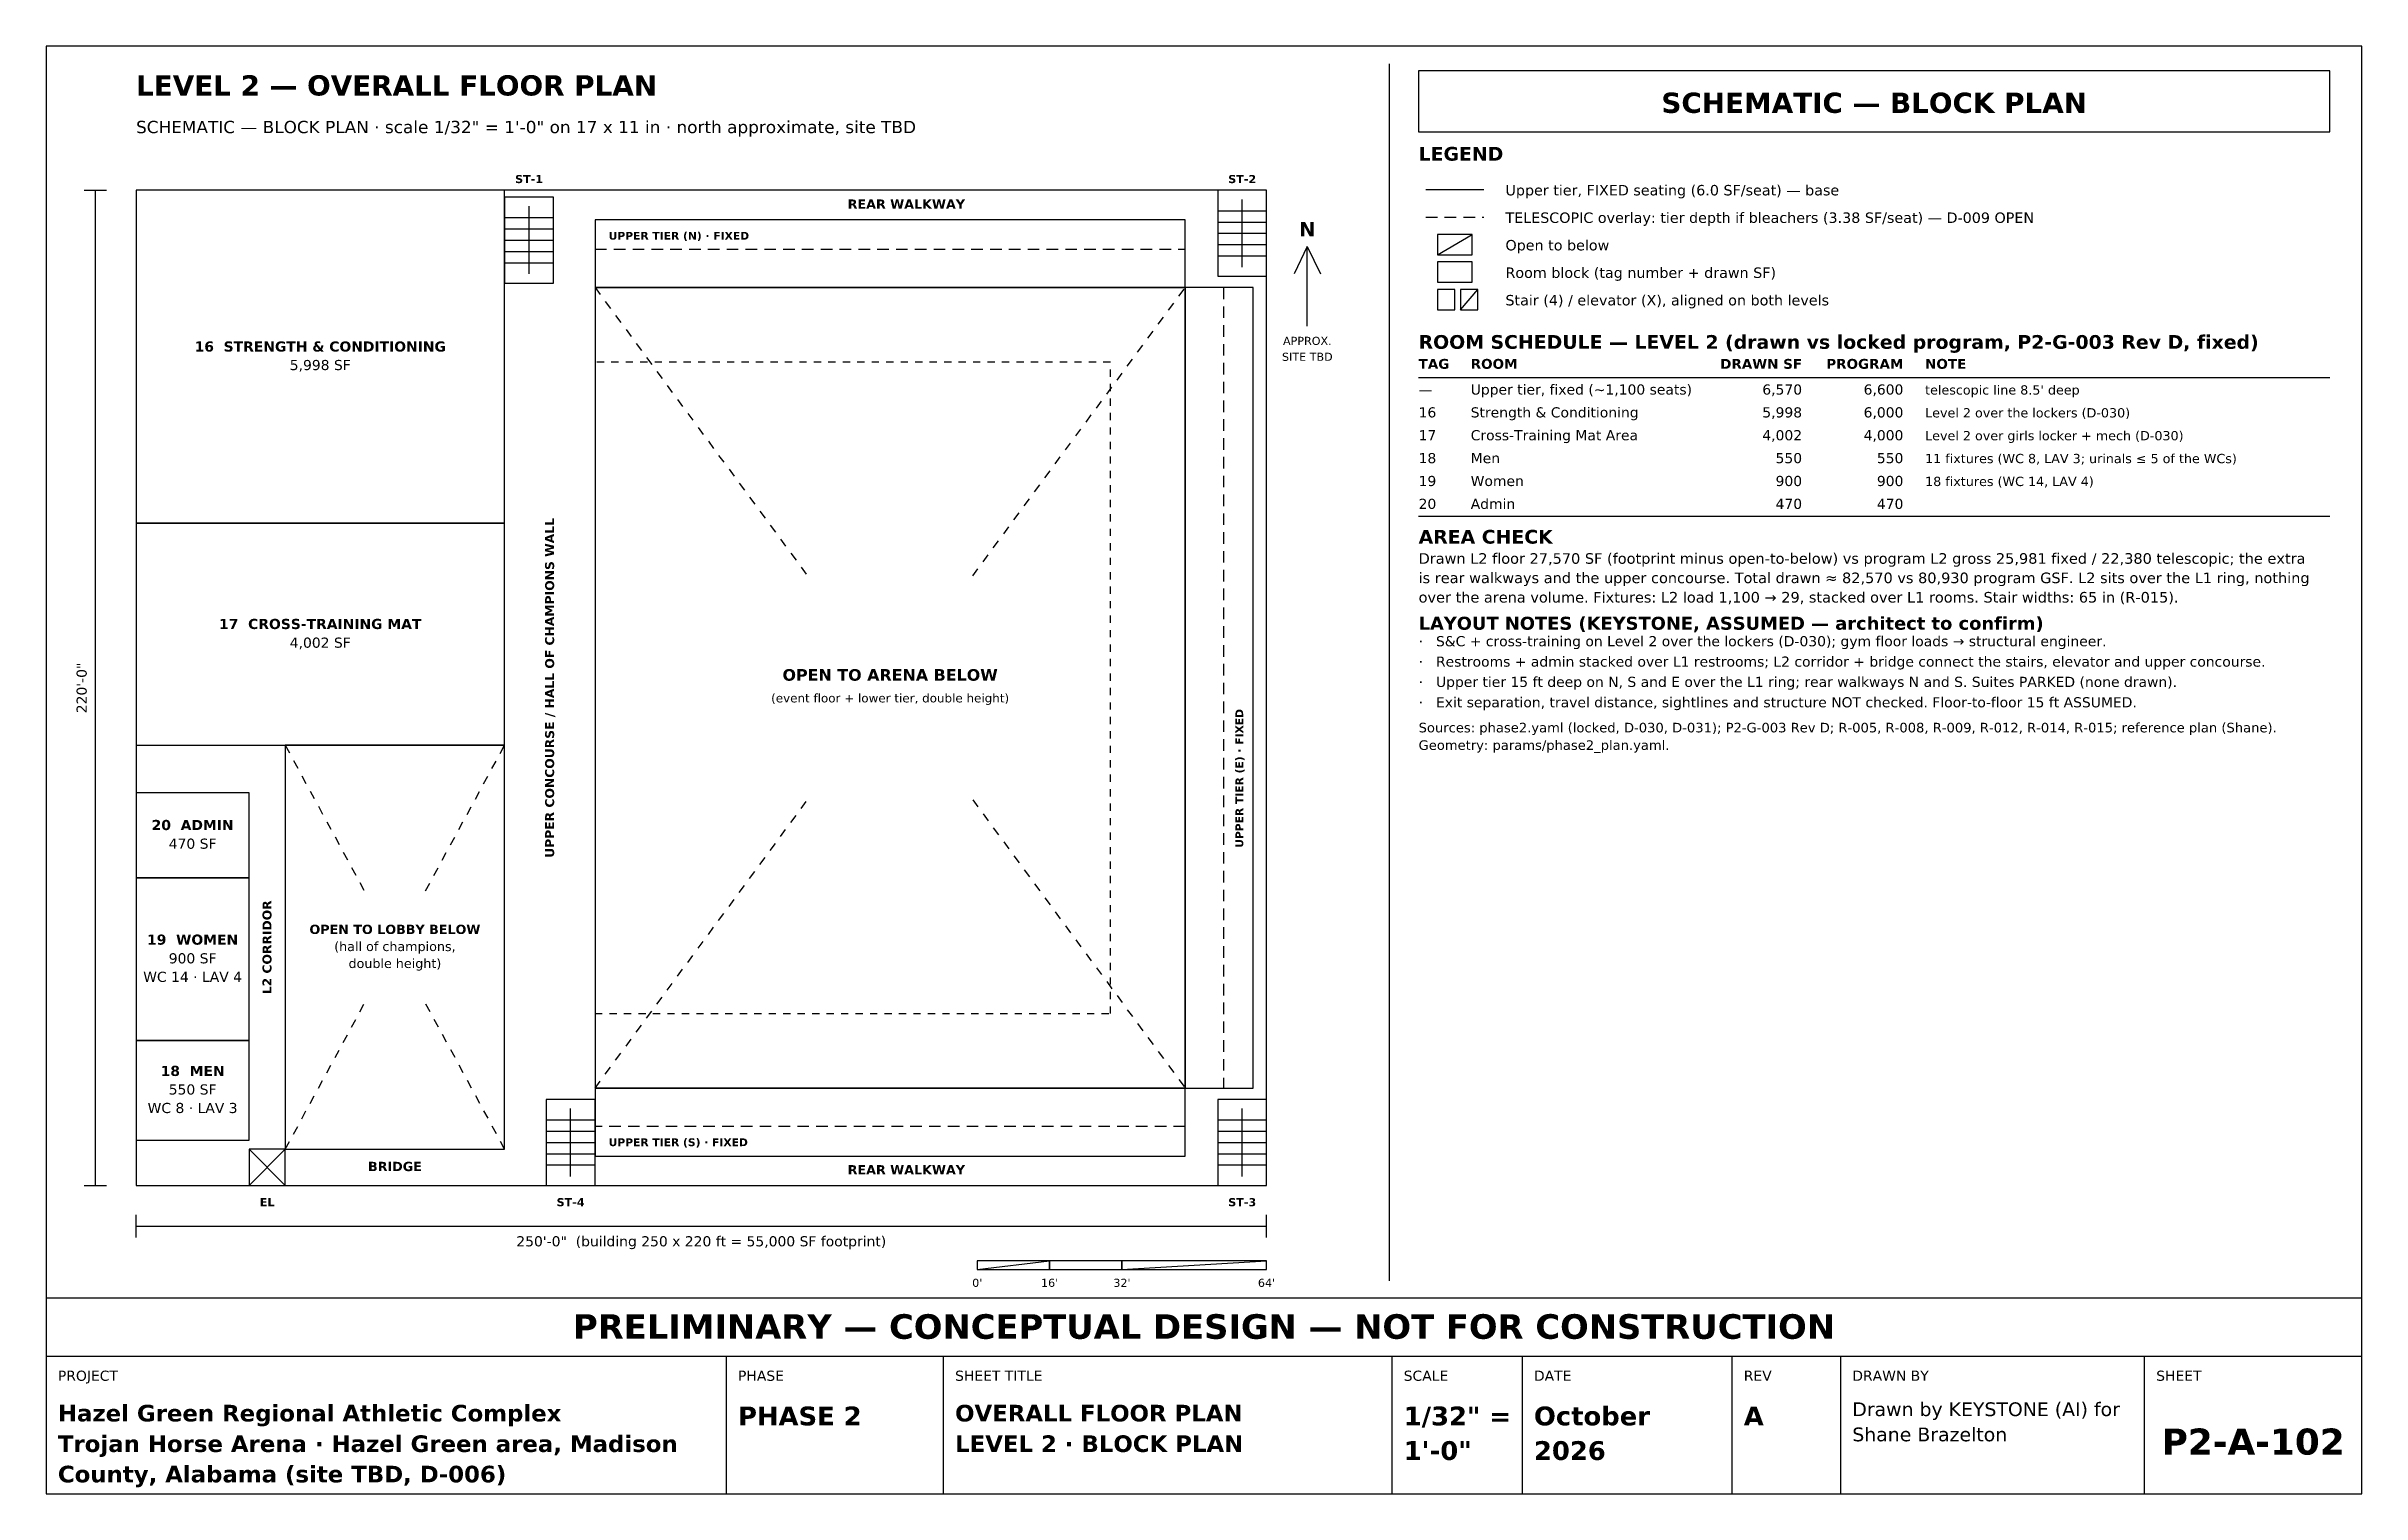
# Model space of a CAD drawing. Header units: inches. Extents: x 0.5 to 16.5, y 0.5 to 10.5.
import ezdxf
from ezdxf.enums import TextEntityAlignment as Align

# ---------------------------------------------------------------- set-up
doc = ezdxf.new("R2010")
doc.units = ezdxf.units.IN
doc.header["$MEASUREMENT"] = 0
for name, color, linetype in [('A-ANNO-DIMS', 7, 'Continuous'), ('A-ANNO-TABL', 7, 'Continuous'), ('A-ANNO-TEXT', 7, 'Continuous'), ('A-AREA-BLCK', 7, 'Continuous'), ('A-AREA-IDEN', 7, 'Continuous'), ('A-AREA-OPEN', 7, 'Continuous'), ('A-FLOR-STRS', 7, 'Continuous'), ('A-SEAT-FIXD', 7, 'Continuous'), ('A-SEAT-TELE', 7, 'Continuous'), ('A-WALL-BLDG', 7, 'Continuous'), ('G-ANNO-TTLB', 7, 'Continuous')]:
    doc.layers.add(name, color=color, linetype=linetype)
doc.styles.add('KS-BOLD', font='DejaVuSans-Bold.ttf')
doc.styles.add('KS-REG', font='DejaVuSans.ttf')

msp = doc.modelspace()

# ---------------------------------------------------------------- linework, layer by layer
at = {"layer": 'A-ANNO-DIMS'}
for p, q in [((0.761, 9.505), (0.917, 9.505)), ((0.839, 2.63), (0.839, 9.505)), ((9.214, 9.117), (9.124, 8.927)), ((9.214, 8.567), (9.214, 9.117)), ((9.214, 9.117), (9.304, 8.927)), ((0.761, 2.63), (0.917, 2.63)), ((1.12, 2.271), (1.12, 2.427)), ((8.932, 2.271), (8.932, 2.427)), ((1.12, 2.349), (8.932, 2.349)), ((6.933, 2.049), (7.433, 2.109)), ((7.933, 2.049), (8.932, 2.109))]:
    msp.add_line(p, q, dxfattribs=at)
for points in [[(6.933, 2.049), (7.433, 2.049), (7.433, 2.109), (6.933, 2.109)], [(7.433, 2.049), (7.933, 2.049), (7.933, 2.109), (7.433, 2.109)], [(7.933, 2.049), (8.932, 2.049), (8.932, 2.109), (7.933, 2.109)]]:
    msp.add_lwpolyline(points, close=True, dxfattribs=at)
at = {"layer": 'A-ANNO-TABL'}
for p, q in [((9.983, 8.212), (16.28, 8.212)), ((9.983, 7.254), (16.28, 7.254))]:
    msp.add_line(p, q, dxfattribs=at)
at = {"layer": 'A-ANNO-TEXT'}
for p, q in [((9.783, 1.97), (9.783, 10.38)), ((10.033, 9.51), (10.433, 9.51)), ((10.033, 9.32), (10.113, 9.32)), ((10.163, 9.32), (10.243, 9.32)), ((10.293, 9.32), (10.373, 9.32)), ((10.423, 9.32), (10.433, 9.32)), ((10.113, 9.06), (10.353, 9.2)), ((10.273, 8.68), (10.393, 8.82))]:
    msp.add_line(p, q, dxfattribs=at)
for points in [[(9.983, 9.91), (16.28, 9.91), (16.28, 10.33), (9.983, 10.33)], [(10.113, 9.06), (10.353, 9.06), (10.353, 9.2), (10.113, 9.2)], [(10.113, 8.87), (10.353, 8.87), (10.353, 9.01), (10.113, 9.01)], [(10.113, 8.68), (10.233, 8.68), (10.233, 8.82), (10.113, 8.82)], [(10.273, 8.68), (10.393, 8.68), (10.393, 8.82), (10.273, 8.82)]]:
    msp.add_lwpolyline(points, close=True, dxfattribs=at)
at = {"layer": 'A-AREA-BLCK'}
for points in [[(1.12, 7.205), (3.667, 7.205), (3.667, 9.505), (1.12, 9.505)], [(1.12, 5.671), (3.667, 5.671), (3.667, 7.205), (1.12, 7.205)], [(1.12, 4.755), (1.901, 4.755), (1.901, 5.342), (1.12, 5.342)], [(1.12, 3.63), (1.901, 3.63), (1.901, 4.755), (1.12, 4.755)], [(1.12, 2.942), (1.901, 2.942), (1.901, 3.63), (1.12, 3.63)]]:
    msp.add_lwpolyline(points, close=True, dxfattribs=at)
at = {"layer": 'A-AREA-OPEN'}
for p, q in [((4.292, 8.833), (4.327, 8.785)), ((8.326, 8.774), (8.362, 8.822)), ((4.363, 8.737), (4.399, 8.688)), ((8.255, 8.677), (8.291, 8.725)), ((4.434, 8.64), (4.47, 8.592)), ((4.506, 8.543), (4.541, 8.495)), ((8.112, 8.484), (8.148, 8.532)), ((8.184, 8.58), (8.219, 8.629)), ((4.577, 8.447), (4.612, 8.398)), ((4.648, 8.35), (4.684, 8.302)), ((7.97, 8.291), (8.006, 8.339)), ((8.041, 8.387), (8.077, 8.436)), ((4.292, 8.317), (4.292, 8.267)), ((4.292, 8.217), (4.292, 8.167)), ((4.354, 8.317), (4.304, 8.317)), ((4.454, 8.317), (4.404, 8.317)), ((4.554, 8.317), (4.504, 8.317)), ((4.654, 8.317), (4.604, 8.317)), ((4.754, 8.317), (4.704, 8.317)), ((4.719, 8.254), (4.755, 8.205)), ((4.854, 8.317), (4.804, 8.317)), ((4.954, 8.317), (4.904, 8.317)), ((5.054, 8.317), (5.004, 8.317)), ((5.154, 8.317), (5.104, 8.317)), ((5.254, 8.317), (5.204, 8.317)), ((5.354, 8.317), (5.304, 8.317)), ((5.454, 8.317), (5.404, 8.317)), ((5.554, 8.317), (5.504, 8.317)), ((5.654, 8.317), (5.604, 8.317)), ((5.754, 8.317), (5.704, 8.317)), ((5.854, 8.317), (5.804, 8.317)), ((5.954, 8.317), (5.904, 8.317)), ((6.054, 8.317), (6.004, 8.317)), ((6.154, 8.317), (6.104, 8.317)), ((6.254, 8.317), (6.204, 8.317)), ((6.354, 8.317), (6.304, 8.317)), ((6.454, 8.317), (6.404, 8.317)), ((6.554, 8.317), (6.504, 8.317)), ((6.654, 8.317), (6.604, 8.317)), ((6.754, 8.317), (6.704, 8.317)), ((6.854, 8.317), (6.804, 8.317)), ((6.954, 8.317), (6.904, 8.317)), ((7.054, 8.317), (7.004, 8.317)), ((7.154, 8.317), (7.104, 8.317)), ((7.254, 8.317), (7.204, 8.317)), ((7.354, 8.317), (7.304, 8.317)), ((7.454, 8.317), (7.404, 8.317)), ((7.554, 8.317), (7.504, 8.317)), ((7.654, 8.317), (7.604, 8.317)), ((7.754, 8.317), (7.704, 8.317)), ((7.854, 8.317), (7.804, 8.317)), ((7.854, 8.317), (7.854, 8.317)), ((7.854, 8.217), (7.854, 8.267)), ((7.854, 8.117), (7.854, 8.167)), ((7.899, 8.194), (7.934, 8.242)), ((4.292, 8.117), (4.292, 8.067)), ((4.292, 8.017), (4.292, 7.967)), ((4.79, 8.157), (4.826, 8.109)), ((4.862, 8.06), (4.897, 8.012)), ((7.756, 8.001), (7.792, 8.049)), ((7.828, 8.097), (7.863, 8.146)), ((7.854, 8.017), (7.854, 8.067)), ((4.292, 7.917), (4.292, 7.867)), ((4.933, 7.964), (4.968, 7.916)), ((5.004, 7.867), (5.04, 7.819)), ((7.614, 7.808), (7.65, 7.856)), ((7.685, 7.904), (7.721, 7.953)), ((7.854, 7.917), (7.854, 7.967)), ((7.854, 7.817), (7.854, 7.867)), ((4.292, 7.817), (4.292, 7.767)), ((4.292, 7.717), (4.292, 7.667)), ((5.075, 7.771), (5.111, 7.722)), ((7.543, 7.711), (7.578, 7.759)), ((7.854, 7.717), (7.854, 7.767)), ((4.292, 7.617), (4.292, 7.567)), ((5.146, 7.674), (5.182, 7.626)), ((5.218, 7.578), (5.253, 7.529)), ((7.4, 7.518), (7.436, 7.566)), ((7.472, 7.615), (7.507, 7.663)), ((7.854, 7.617), (7.854, 7.667)), ((7.854, 7.517), (7.854, 7.567)), ((4.292, 7.517), (4.292, 7.467)), ((4.292, 7.417), (4.292, 7.367)), ((5.289, 7.481), (5.324, 7.433)), ((5.36, 7.384), (5.396, 7.336)), ((7.258, 7.325), (7.294, 7.373)), ((7.329, 7.421), (7.365, 7.47)), ((7.854, 7.417), (7.854, 7.467)), ((7.854, 7.317), (7.854, 7.367)), ((4.292, 7.317), (4.292, 7.267)), ((4.292, 7.217), (4.292, 7.167)), ((5.431, 7.288), (5.467, 7.239)), ((7.187, 7.228), (7.222, 7.277)), ((7.854, 7.217), (7.854, 7.267)), ((4.292, 7.117), (4.292, 7.067)), ((5.502, 7.191), (5.538, 7.143)), ((5.574, 7.095), (5.609, 7.046)), ((7.044, 7.035), (7.08, 7.083)), ((7.116, 7.132), (7.151, 7.18)), ((7.854, 7.117), (7.854, 7.167)), ((7.854, 7.017), (7.854, 7.067)), ((4.292, 7.017), (4.292, 6.967)), ((4.292, 6.917), (4.292, 6.867)), ((5.645, 6.998), (5.681, 6.95)), ((5.716, 6.901), (5.752, 6.853)), ((6.902, 6.842), (6.937, 6.89)), ((6.973, 6.938), (7.009, 6.987)), ((7.854, 6.917), (7.854, 6.967)), ((4.292, 6.817), (4.292, 6.767)), ((7.854, 6.817), (7.854, 6.867)), ((7.854, 6.717), (7.854, 6.767)), ((4.292, 6.717), (4.292, 6.667)), ((4.292, 6.617), (4.292, 6.567)), ((7.854, 6.617), (7.854, 6.667)), ((7.854, 6.517), (7.854, 6.567)), ((4.292, 6.517), (4.292, 6.467)), ((4.292, 6.417), (4.292, 6.367)), ((7.854, 6.417), (7.854, 6.467)), ((4.292, 6.317), (4.292, 6.267)), ((7.854, 6.317), (7.854, 6.367)), ((7.854, 6.217), (7.854, 6.267)), ((4.292, 6.217), (4.292, 6.167)), ((4.292, 6.117), (4.292, 6.067)), ((7.854, 6.117), (7.854, 6.167)), ((4.292, 6.017), (4.292, 5.967)), ((7.854, 6.017), (7.854, 6.067)), ((7.854, 5.917), (7.854, 5.967)), ((4.292, 5.917), (4.292, 5.867)), ((4.292, 5.817), (4.292, 5.768)), ((7.854, 5.817), (7.854, 5.867)), ((7.854, 5.718), (7.854, 5.768)), ((2.151, 5.671), (2.18, 5.618)), ((3.637, 5.615), (3.665, 5.668)), ((4.292, 5.718), (4.292, 5.668)), ((4.292, 5.618), (4.292, 5.568)), ((7.854, 5.618), (7.854, 5.668)), ((2.209, 5.565), (2.237, 5.512)), ((2.266, 5.46), (2.294, 5.407)), ((3.522, 5.404), (3.551, 5.457)), ((3.579, 5.51), (3.608, 5.562)), ((4.292, 5.518), (4.292, 5.468)), ((7.854, 5.518), (7.854, 5.568)), ((7.854, 5.418), (7.854, 5.468)), ((2.323, 5.354), (2.352, 5.302)), ((3.465, 5.299), (3.494, 5.351)), ((4.292, 5.418), (4.292, 5.368)), ((4.292, 5.318), (4.292, 5.268)), ((5.716, 5.234), (5.752, 5.282)), ((6.902, 5.293), (6.937, 5.245)), ((7.854, 5.318), (7.854, 5.368)), ((2.38, 5.249), (2.409, 5.196)), ((2.438, 5.143), (2.466, 5.091)), ((3.35, 5.088), (3.379, 5.141)), ((3.408, 5.193), (3.436, 5.246)), ((4.292, 5.218), (4.292, 5.168)), ((5.645, 5.137), (5.681, 5.185)), ((6.973, 5.197), (7.009, 5.148)), ((7.854, 5.218), (7.854, 5.268)), ((7.854, 5.118), (7.854, 5.168)), ((2.495, 5.038), (2.524, 4.985)), ((3.293, 4.982), (3.322, 5.035)), ((4.292, 5.118), (4.292, 5.068)), ((4.292, 5.018), (4.292, 4.968)), ((5.502, 4.944), (5.538, 4.992)), ((5.574, 5.04), (5.609, 5.089)), ((7.044, 5.1), (7.08, 5.052)), ((7.116, 5.003), (7.151, 4.955)), ((7.854, 5.018), (7.854, 5.068)), ((7.854, 4.918), (7.854, 4.968)), ((2.552, 4.932), (2.581, 4.88)), ((2.609, 4.827), (2.638, 4.774)), ((3.179, 4.771), (3.207, 4.824)), ((3.236, 4.877), (3.264, 4.93)), ((4.292, 4.918), (4.292, 4.867)), ((4.292, 4.817), (4.292, 4.768)), ((5.431, 4.847), (5.467, 4.896)), ((7.187, 4.907), (7.222, 4.858)), ((7.258, 4.81), (7.294, 4.762)), ((7.854, 4.817), (7.854, 4.867)), ((2.667, 4.722), (2.695, 4.669)), ((3.121, 4.666), (3.15, 4.719)), ((4.292, 4.718), (4.292, 4.668)), ((5.289, 4.654), (5.324, 4.702)), ((5.36, 4.751), (5.396, 4.799)), ((7.329, 4.714), (7.365, 4.665)), ((7.854, 4.718), (7.854, 4.768)), ((7.854, 4.617), (7.854, 4.668)), ((4.292, 4.617), (4.292, 4.567)), ((4.292, 4.518), (4.292, 4.468)), ((5.146, 4.461), (5.182, 4.509)), ((5.218, 4.557), (5.253, 4.606)), ((7.4, 4.617), (7.436, 4.569)), ((7.472, 4.52), (7.507, 4.472)), ((7.854, 4.518), (7.854, 4.567)), ((4.292, 4.417), (4.292, 4.367)), ((5.075, 4.364), (5.111, 4.413)), ((7.543, 4.424), (7.578, 4.376)), ((7.614, 4.327), (7.65, 4.279)), ((7.854, 4.417), (7.854, 4.468)), ((7.854, 4.317), (7.854, 4.367)), ((4.292, 4.317), (4.292, 4.268)), ((4.292, 4.218), (4.292, 4.167)), ((4.933, 4.171), (4.968, 4.219)), ((5.004, 4.268), (5.04, 4.316)), ((7.685, 4.231), (7.721, 4.182)), ((7.854, 4.218), (7.854, 4.268)), ((7.854, 4.117), (7.854, 4.167)), ((4.292, 4.117), (4.292, 4.067)), ((4.292, 4.018), (4.292, 3.967)), ((4.79, 3.978), (4.826, 4.026)), ((4.862, 4.075), (4.897, 4.123)), ((7.756, 4.134), (7.792, 4.086)), ((7.828, 4.038), (7.863, 3.989)), ((7.854, 4.018), (7.854, 4.067)), ((2.667, 3.829), (2.695, 3.882)), ((3.121, 3.885), (3.15, 3.832)), ((4.292, 3.917), (4.292, 3.867)), ((4.719, 3.881), (4.755, 3.93)), ((7.854, 3.917), (7.854, 3.967)), ((7.854, 3.817), (7.854, 3.867)), ((7.899, 3.941), (7.934, 3.893)), ((7.97, 3.844), (8.006, 3.796)), ((2.609, 3.724), (2.638, 3.776)), ((3.179, 3.779), (3.207, 3.726)), ((4.292, 3.817), (4.292, 3.817)), ((4.292, 3.817), (4.342, 3.817)), ((4.392, 3.817), (4.442, 3.817)), ((4.492, 3.817), (4.542, 3.817)), ((4.577, 3.688), (4.612, 3.737)), ((4.592, 3.817), (4.642, 3.817)), ((4.648, 3.785), (4.684, 3.833)), ((4.692, 3.817), (4.742, 3.817)), ((4.792, 3.817), (4.842, 3.817)), ((4.892, 3.817), (4.942, 3.817)), ((4.992, 3.817), (5.042, 3.817)), ((5.092, 3.817), (5.142, 3.817)), ((5.192, 3.817), (5.242, 3.817)), ((5.292, 3.817), (5.342, 3.817)), ((5.392, 3.817), (5.442, 3.817)), ((5.492, 3.817), (5.542, 3.817)), ((5.592, 3.817), (5.642, 3.817)), ((5.692, 3.817), (5.742, 3.817)), ((5.792, 3.817), (5.842, 3.817)), ((5.892, 3.817), (5.942, 3.817)), ((5.992, 3.817), (6.042, 3.817)), ((6.092, 3.817), (6.142, 3.817)), ((6.192, 3.817), (6.242, 3.817)), ((6.292, 3.817), (6.342, 3.817)), ((6.392, 3.817), (6.442, 3.817)), ((6.492, 3.817), (6.542, 3.817)), ((6.592, 3.817), (6.642, 3.817)), ((6.692, 3.817), (6.742, 3.817)), ((6.792, 3.817), (6.842, 3.817)), ((6.892, 3.817), (6.942, 3.817)), ((6.992, 3.817), (7.042, 3.817)), ((7.092, 3.817), (7.142, 3.817)), ((7.192, 3.817), (7.242, 3.817)), ((7.292, 3.817), (7.342, 3.817)), ((7.392, 3.817), (7.442, 3.817)), ((7.492, 3.817), (7.542, 3.817)), ((7.592, 3.817), (7.642, 3.817)), ((7.692, 3.817), (7.742, 3.817)), ((7.792, 3.817), (7.842, 3.817)), ((8.041, 3.748), (8.077, 3.699)), ((2.495, 3.513), (2.524, 3.565)), ((2.552, 3.618), (2.581, 3.671)), ((3.236, 3.674), (3.264, 3.621)), ((3.293, 3.568), (3.322, 3.516)), ((4.434, 3.495), (4.47, 3.543)), ((4.506, 3.592), (4.541, 3.64)), ((8.112, 3.651), (8.148, 3.603)), ((8.184, 3.555), (8.219, 3.506)), ((2.438, 3.407), (2.466, 3.46)), ((3.35, 3.463), (3.379, 3.41)), ((4.363, 3.398), (4.399, 3.447)), ((8.255, 3.458), (8.291, 3.41)), ((8.326, 3.361), (8.362, 3.313)), ((2.323, 3.196), (2.352, 3.249)), ((2.38, 3.302), (2.409, 3.355)), ((3.408, 3.357), (3.436, 3.305)), ((3.465, 3.252), (3.494, 3.199)), ((4.292, 3.302), (4.327, 3.35)), ((2.266, 3.091), (2.294, 3.144)), ((3.522, 3.146), (3.551, 3.094)), ((3.579, 3.041), (3.608, 2.988)), ((2.151, 2.88), (2.18, 2.933)), ((2.209, 2.985), (2.237, 3.038)), ((3.637, 2.936), (3.665, 2.883))]:
    msp.add_line(p, q, dxfattribs=at)
for points in [[(4.292, 3.302), (8.37, 3.302), (8.37, 8.833), (4.292, 8.833)], [(2.151, 2.88), (3.667, 2.88), (3.667, 5.671), (2.151, 5.671)]]:
    msp.add_lwpolyline(points, close=True, dxfattribs=at)
at = {"layer": 'A-FLOR-STRS'}
for p, q in [((8.764, 8.974), (8.764, 9.442)), ((3.667, 9.317), (4.004, 9.317)), ((3.836, 8.927), (3.836, 9.396)), ((8.595, 9.364), (8.932, 9.364)), ((8.595, 9.286), (8.932, 9.286)), ((3.667, 9.239), (4.004, 9.239)), ((3.667, 9.161), (4.004, 9.161)), ((8.595, 9.208), (8.932, 9.208)), ((8.595, 9.13), (8.932, 9.13)), ((3.667, 9.083), (4.004, 9.083)), ((3.667, 9.005), (4.004, 9.005)), ((8.595, 9.052), (8.932, 9.052)), ((3.954, 3.083), (4.292, 3.083)), ((4.123, 2.692), (4.123, 3.161)), ((8.595, 3.083), (8.932, 3.083)), ((8.764, 2.692), (8.764, 3.161)), ((1.901, 2.63), (2.151, 2.88)), ((1.901, 2.88), (2.151, 2.63)), ((3.954, 3.005), (4.292, 3.005)), ((3.954, 2.927), (4.292, 2.927)), ((8.595, 3.005), (8.932, 3.005)), ((8.595, 2.927), (8.932, 2.927)), ((3.954, 2.849), (4.292, 2.849)), ((3.954, 2.771), (4.292, 2.771)), ((8.595, 2.849), (8.932, 2.849)), ((8.595, 2.771), (8.932, 2.771))]:
    msp.add_line(p, q, dxfattribs=at)
for points in [[(3.667, 8.864), (4.004, 8.864), (4.004, 9.458), (3.667, 9.458)], [(8.595, 8.911), (8.932, 8.911), (8.932, 9.505), (8.595, 9.505)], [(3.954, 2.63), (4.292, 2.63), (4.292, 3.224), (3.954, 3.224)], [(8.595, 2.63), (8.932, 2.63), (8.932, 3.224), (8.595, 3.224)], [(1.901, 2.63), (2.151, 2.63), (2.151, 2.88), (1.901, 2.88)]]:
    msp.add_lwpolyline(points, close=True, dxfattribs=at)
at = {"layer": 'A-SEAT-FIXD'}
for points in [[(4.292, 8.833), (8.37, 8.833), (8.37, 9.302), (4.292, 9.302)], [(8.37, 3.302), (8.839, 3.302), (8.839, 8.833), (8.37, 8.833)], [(4.292, 2.833), (8.37, 2.833), (8.37, 3.302), (4.292, 3.302)]]:
    msp.add_lwpolyline(points, close=True, dxfattribs=at)
at = {"layer": 'A-SEAT-TELE'}
for p, q in [((4.292, 9.098), (4.372, 9.098)), ((4.422, 9.098), (4.502, 9.098)), ((4.552, 9.098), (4.632, 9.098)), ((4.682, 9.098), (4.762, 9.098)), ((4.812, 9.098), (4.892, 9.098)), ((4.942, 9.098), (5.022, 9.098)), ((5.072, 9.098), (5.152, 9.098)), ((5.202, 9.098), (5.282, 9.098)), ((5.332, 9.098), (5.412, 9.098)), ((5.462, 9.098), (5.542, 9.098)), ((5.592, 9.098), (5.672, 9.098)), ((5.722, 9.098), (5.802, 9.098)), ((5.852, 9.098), (5.932, 9.098)), ((5.982, 9.098), (6.062, 9.098)), ((6.112, 9.098), (6.192, 9.098)), ((6.242, 9.098), (6.322, 9.098)), ((6.372, 9.098), (6.452, 9.098)), ((6.502, 9.098), (6.582, 9.098)), ((6.632, 9.098), (6.712, 9.098)), ((6.762, 9.098), (6.842, 9.098)), ((6.892, 9.098), (6.972, 9.098)), ((7.022, 9.098), (7.102, 9.098)), ((7.152, 9.098), (7.232, 9.098)), ((7.282, 9.098), (7.362, 9.098)), ((7.412, 9.098), (7.492, 9.098)), ((7.542, 9.098), (7.622, 9.098)), ((7.672, 9.098), (7.752, 9.098)), ((7.802, 9.098), (7.882, 9.098)), ((7.932, 9.098), (8.012, 9.098)), ((8.062, 9.098), (8.142, 9.098)), ((8.192, 9.098), (8.272, 9.098)), ((8.322, 9.098), (8.37, 9.098)), ((8.635, 8.833), (8.635, 8.753)), ((8.635, 8.703), (8.635, 8.623)), ((8.635, 8.573), (8.635, 8.493)), ((8.635, 8.443), (8.635, 8.363)), ((8.635, 8.313), (8.635, 8.233)), ((8.635, 8.183), (8.635, 8.103)), ((8.635, 8.053), (8.635, 7.973)), ((8.635, 7.923), (8.635, 7.843)), ((8.635, 7.793), (8.635, 7.713)), ((8.635, 7.663), (8.635, 7.583)), ((8.635, 7.533), (8.635, 7.453)), ((8.635, 7.403), (8.635, 7.323)), ((8.635, 7.273), (8.635, 7.193)), ((8.635, 7.143), (8.635, 7.063)), ((8.635, 7.013), (8.635, 6.933)), ((8.635, 6.883), (8.635, 6.803)), ((8.635, 6.753), (8.635, 6.673)), ((8.635, 6.623), (8.635, 6.543)), ((8.635, 6.493), (8.635, 6.413)), ((8.635, 6.363), (8.635, 6.283)), ((8.635, 6.233), (8.635, 6.153)), ((8.635, 6.103), (8.635, 6.023)), ((8.635, 5.973), (8.635, 5.893)), ((8.635, 5.843), (8.635, 5.763)), ((8.635, 5.713), (8.635, 5.633)), ((8.635, 5.583), (8.635, 5.503)), ((8.635, 5.453), (8.635, 5.373)), ((8.635, 5.323), (8.635, 5.243)), ((8.635, 5.193), (8.635, 5.113)), ((8.635, 5.063), (8.635, 4.983)), ((8.635, 4.933), (8.635, 4.853)), ((8.635, 4.803), (8.635, 4.723)), ((8.635, 4.673), (8.635, 4.593)), ((8.635, 4.543), (8.635, 4.463)), ((8.635, 4.413), (8.635, 4.333)), ((8.635, 4.283), (8.635, 4.203)), ((8.635, 4.153), (8.635, 4.073)), ((8.635, 4.023), (8.635, 3.943)), ((8.635, 3.893), (8.635, 3.813)), ((8.635, 3.763), (8.635, 3.683)), ((8.635, 3.633), (8.635, 3.553)), ((8.635, 3.503), (8.635, 3.423)), ((8.635, 3.373), (8.635, 3.302)), ((4.34, 3.037), (4.292, 3.037)), ((4.47, 3.037), (4.39, 3.037)), ((4.6, 3.037), (4.52, 3.037)), ((4.73, 3.037), (4.65, 3.037)), ((4.86, 3.037), (4.78, 3.037)), ((4.99, 3.037), (4.91, 3.037)), ((5.12, 3.037), (5.04, 3.037)), ((5.25, 3.037), (5.17, 3.037)), ((5.38, 3.037), (5.3, 3.037)), ((5.51, 3.037), (5.43, 3.037)), ((5.64, 3.037), (5.56, 3.037)), ((5.77, 3.037), (5.69, 3.037)), ((5.9, 3.037), (5.82, 3.037)), ((6.03, 3.037), (5.95, 3.037)), ((6.16, 3.037), (6.08, 3.037)), ((6.29, 3.037), (6.21, 3.037)), ((6.42, 3.037), (6.34, 3.037)), ((6.55, 3.037), (6.47, 3.037)), ((6.68, 3.037), (6.6, 3.037)), ((6.81, 3.037), (6.73, 3.037)), ((6.94, 3.037), (6.86, 3.037)), ((7.07, 3.037), (6.99, 3.037)), ((7.2, 3.037), (7.12, 3.037)), ((7.33, 3.037), (7.25, 3.037)), ((7.46, 3.037), (7.38, 3.037)), ((7.59, 3.037), (7.51, 3.037)), ((7.72, 3.037), (7.64, 3.037)), ((7.85, 3.037), (7.77, 3.037)), ((7.98, 3.037), (7.9, 3.037)), ((8.11, 3.037), (8.03, 3.037)), ((8.24, 3.037), (8.16, 3.037)), ((8.37, 3.037), (8.29, 3.037))]:
    msp.add_line(p, q, dxfattribs=at)
at = {"layer": 'A-WALL-BLDG'}
msp.add_lwpolyline([(1.12, 2.63), (8.932, 2.63), (8.932, 9.505), (1.12, 9.505)], close=True, dxfattribs=at)
at = {"layer": 'G-ANNO-TTLB'}
for p, q in [((0.5, 1.45), (16.5, 1.45)), ((5.2, 0.5), (5.2, 1.45)), ((6.7, 0.5), (6.7, 1.45)), ((9.8, 0.5), (9.8, 1.45)), ((10.7, 0.5), (10.7, 1.45)), ((12.15, 0.5), (12.15, 1.45)), ((12.9, 0.5), (12.9, 1.45)), ((15, 0.5), (15, 1.45))]:
    msp.add_line(p, q, dxfattribs=at)
for points in [[(0.5, 0.5), (16.5, 0.5), (16.5, 10.5), (0.5, 10.5)], [(0.5, 1.45), (16.5, 1.45), (16.5, 1.85), (0.5, 1.85)]]:
    msp.add_lwpolyline(points, close=True, dxfattribs=at)

# ---------------------------------------------------------------- texts
at = {"layer": 'A-ANNO-DIMS'}
for s, height, style, p in [('N', 0.1, 'KS-BOLD', (9.214, 9.187)), ('APPROX.', 0.056, 'KS-REG', (9.214, 8.437)), ('SITE TBD', 0.056, 'KS-REG', (9.214, 8.327)), ('250\'-0"  (building 250 x 220 ft = 55,000 SF footprint)', 0.07, 'KS-REG', (5.026, 2.209)), ("0'", 0.056, 'KS-REG', (6.933, 1.929)), ("16'", 0.056, 'KS-REG', (7.433, 1.929)), ("32'", 0.056, 'KS-REG', (7.933, 1.929)), ("64'", 0.056, 'KS-REG', (8.932, 1.929))]:
    msp.add_text(s, height=height, dxfattribs=dict(at, style=style)).set_placement(p, align=Align.CENTER)
at = {"layer": 'A-ANNO-DIMS', "style": 'KS-REG'}
msp.add_text('220\'-0"', height=0.07, rotation=90, dxfattribs=at).set_placement((0.779, 6.067), align=Align.CENTER)
at = {"layer": 'A-ANNO-TABL'}
for s, height, style, p in [('TAG', 0.068, 'KS-BOLD', (9.983, 8.272)), ('ROOM', 0.068, 'KS-BOLD', (10.343, 8.272)), ('NOTE', 0.068, 'KS-BOLD', (13.483, 8.272)), ('Upper tier, fixed (~1,100 seats)', 0.07, 'KS-REG', (10.343, 8.094)), ("telescopic line 8.5' deep", 0.064, 'KS-REG', (13.483, 8.094)), ('—', 0.07, 'KS-REG', (9.983, 8.094)), ('16', 0.07, 'KS-REG', (9.983, 7.936)), ('Strength & Conditioning', 0.07, 'KS-REG', (10.343, 7.936)), ('Level 2 over the lockers (D-030)', 0.064, 'KS-REG', (13.483, 7.936)), ('17', 0.07, 'KS-REG', (9.983, 7.778)), ('Cross-Training Mat Area', 0.07, 'KS-REG', (10.343, 7.778)), ('Level 2 over girls locker + mech (D-030)', 0.064, 'KS-REG', (13.483, 7.778)), ('18', 0.07, 'KS-REG', (9.983, 7.62)), ('Men', 0.07, 'KS-REG', (10.343, 7.62)), ('11 fixtures (WC 8, LAV 3; urinals ≤ 5 of the WCs)', 0.064, 'KS-REG', (13.483, 7.62)), ('19', 0.07, 'KS-REG', (9.983, 7.462)), ('Women', 0.07, 'KS-REG', (10.343, 7.462)), ('18 fixtures (WC 14, LAV 4)', 0.064, 'KS-REG', (13.483, 7.462)), ('20', 0.07, 'KS-REG', (9.983, 7.304)), ('Admin', 0.07, 'KS-REG', (10.343, 7.304))]:
    msp.add_text(s, height=height, dxfattribs=dict(at, style=style)).set_placement(p)
for s, height, style, p in [('DRAWN SF', 0.068, 'KS-BOLD', (12.633, 8.272)), ('PROGRAM', 0.068, 'KS-BOLD', (13.333, 8.272)), ('6,570', 0.07, 'KS-REG', (12.633, 8.094)), ('6,600', 0.07, 'KS-REG', (13.333, 8.094)), ('5,998', 0.07, 'KS-REG', (12.633, 7.936)), ('6,000', 0.07, 'KS-REG', (13.333, 7.936)), ('4,002', 0.07, 'KS-REG', (12.633, 7.778)), ('4,000', 0.07, 'KS-REG', (13.333, 7.778)), ('550', 0.07, 'KS-REG', (12.633, 7.62)), ('550', 0.07, 'KS-REG', (13.333, 7.62)), ('900', 0.07, 'KS-REG', (12.633, 7.462)), ('900', 0.07, 'KS-REG', (13.333, 7.462)), ('470', 0.07, 'KS-REG', (12.633, 7.304)), ('470', 0.07, 'KS-REG', (13.333, 7.304))]:
    msp.add_text(s, height=height, dxfattribs=dict(at, style=style)).set_placement(p, align=Align.RIGHT)
at = {"layer": 'A-ANNO-TEXT'}
for s, height, style, p in [('LEVEL 2 — OVERALL FLOOR PLAN', 0.14, 'KS-BOLD', (1.12, 10.16)), ('SCHEMATIC — BLOCK PLAN · scale 1/32" = 1\'-0" on 17 x 11 in · north approximate, site TBD', 0.085, 'KS-REG', (1.12, 9.9)), ('LEGEND', 0.095, 'KS-BOLD', (9.983, 9.71)), ('Upper tier, FIXED seating (6.0 SF/seat) — base', 0.072, 'KS-REG', (10.583, 9.47)), ('TELESCOPIC overlay: tier depth if bleachers (3.38 SF/seat) — D-009 OPEN', 0.072, 'KS-REG', (10.583, 9.28)), ('Open to below', 0.072, 'KS-REG', (10.583, 9.09)), ('Room block (tag number + drawn SF)', 0.072, 'KS-REG', (10.583, 8.9)), ('Stair (4) / elevator (X), aligned on both levels', 0.072, 'KS-REG', (10.583, 8.71)), ('ROOM SCHEDULE — LEVEL 2 (drawn vs locked program, P2-G-003 Rev D, fixed)', 0.095, 'KS-BOLD', (9.983, 8.41)), ('AREA CHECK', 0.095, 'KS-BOLD', (9.983, 7.064)), ('Drawn L2 floor 27,570 SF (footprint minus open-to-below) vs program L2 gross 25,981 fixed / 22,380 telescopic; the extra', 0.073, 'KS-REG', (9.983, 6.925)), ('over the arena volume. Fixtures: L2 load 1,100 → 29, stacked over L1 rooms. Stair widths: 65 in (R-015).', 0.073, 'KS-REG', (9.983, 6.657)), ('is rear walkways and the upper concourse. Total drawn ≈ 82,570 vs 80,930 program GSF. L2 sits over the L1 ring, nothing', 0.073, 'KS-REG', (9.983, 6.791)), ('LAYOUT NOTES (KEYSTONE, ASSUMED — architect to confirm)', 0.09, 'KS-BOLD', (9.983, 6.469)), ('S&C + cross-training on Level 2 over the lockers (D-030); gym floor loads → structural engineer.', 0.07, 'KS-REG', (10.103, 6.355)), ('·', 0.07, 'KS-REG', (9.983, 6.355)), ('·', 0.07, 'KS-REG', (9.983, 6.214)), ('Restrooms + admin stacked over L1 restrooms; L2 corridor + bridge connect the stairs, elevator and upper concourse.', 0.07, 'KS-REG', (10.103, 6.214)), ('·', 0.07, 'KS-REG', (9.983, 6.074)), ('Upper tier 15 ft deep on N, S and E over the L1 ring; rear walkways N and S. Suites PARKED (none drawn).', 0.07, 'KS-REG', (10.103, 6.074)), ('·', 0.07, 'KS-REG', (9.983, 5.933)), ('Exit separation, travel distance, sightlines and structure NOT checked. Floor-to-floor 15 ft ASSUMED.', 0.07, 'KS-REG', (10.103, 5.933)), ('Sources: phase2.yaml (locked, D-030, D-031); P2-G-003 Rev D; R-005, R-008, R-009, R-012, R-014, R-015; reference plan (Shane).', 0.066, 'KS-REG', (9.983, 5.76)), ('Geometry: params/phase2_plan.yaml.', 0.066, 'KS-REG', (9.983, 5.639))]:
    msp.add_text(s, height=height, dxfattribs=dict(at, style=style)).set_placement(p)
at = {"layer": 'A-ANNO-TEXT', "style": 'KS-BOLD'}
msp.add_text('SCHEMATIC — BLOCK PLAN', height=0.14, dxfattribs=at).set_placement((13.131, 10.04), align=Align.CENTER)
at = {"layer": 'A-AREA-IDEN'}
for s, height, style, p in [('ST-1', 0.056, 'KS-BOLD', (3.836, 9.555)), ('ST-2', 0.056, 'KS-BOLD', (8.764, 9.555)), ('REAR WALKWAY', 0.064, 'KS-BOLD', (6.443, 9.378)), ('16  STRENGTH & CONDITIONING', 0.07, 'KS-BOLD', (2.393, 8.391)), ('5,998 SF', 0.07, 'KS-REG', (2.393, 8.263)), ('17  CROSS-TRAINING MAT', 0.07, 'KS-BOLD', (2.393, 6.474)), ('4,002 SF', 0.07, 'KS-REG', (2.393, 6.345)), ('OPEN TO ARENA BELOW', 0.08, 'KS-BOLD', (6.331, 6.117)), ('(event floor + lower tier, double height)', 0.06, 'KS-REG', (6.331, 5.967)), ('20  ADMIN', 0.07, 'KS-BOLD', (1.511, 5.085)), ('470 SF', 0.07, 'KS-REG', (1.511, 4.956)), ('19  WOMEN', 0.07, 'KS-BOLD', (1.511, 4.293)), ('OPEN TO LOBBY BELOW', 0.064, 'KS-BOLD', (2.909, 4.367)), ('900 SF', 0.07, 'KS-REG', (1.511, 4.164)), ('(hall of champions,', 0.064, 'KS-REG', (2.909, 4.249)), ('double height)', 0.064, 'KS-REG', (2.909, 4.132)), ('WC 14 · LAV 4', 0.07, 'KS-REG', (1.511, 4.036)), ('18  MEN', 0.07, 'KS-BOLD', (1.511, 3.386)), ('WC 8 · LAV 3', 0.07, 'KS-REG', (1.511, 3.13)), ('550 SF', 0.07, 'KS-REG', (1.511, 3.258)), ('BRIDGE', 0.064, 'KS-BOLD', (2.909, 2.729)), ('REAR WALKWAY', 0.064, 'KS-BOLD', (6.443, 2.706)), ('EL', 0.056, 'KS-BOLD', (2.026, 2.486)), ('ST-4', 0.056, 'KS-BOLD', (4.123, 2.486)), ('ST-3', 0.056, 'KS-BOLD', (8.764, 2.486))]:
    msp.add_text(s, height=height, dxfattribs=dict(at, style=style)).set_placement(p, align=Align.CENTER)
at = {"layer": 'A-AREA-IDEN', "style": 'KS-BOLD'}
for s, p in [('UPPER TIER (N) · FIXED', (4.386, 9.164)), ('UPPER TIER (S) · FIXED', (4.386, 2.901))]:
    msp.add_text(s, height=0.054, dxfattribs=at).set_placement(p)
for s, height, p in [('UPPER CONCOURSE / HALL OF CHAMPIONS WALL', 0.062, (4.009, 6.067)), ('UPPER TIER (E) · FIXED', 0.054, (8.771, 5.442)), ('L2 CORRIDOR', 0.062, (2.056, 4.275))]:
    msp.add_text(s, height=height, rotation=90, dxfattribs=at).set_placement(p, align=Align.CENTER)
at = {"layer": 'G-ANNO-TTLB', "style": 'KS-BOLD'}
for s, height, p in [('PRELIMINARY — CONCEPTUAL DESIGN — NOT FOR CONSTRUCTION', 0.17, (8.5, 1.57)), ('P2-A-102', 0.18, (15.75, 0.77))]:
    msp.add_text(s, height=height, dxfattribs=at).set_placement(p, align=Align.CENTER)
at = {"layer": 'G-ANNO-TTLB'}
for s, height, style, p in [('PROJECT', 0.07, 'KS-REG', (0.58, 1.28)), ('PHASE', 0.07, 'KS-REG', (5.28, 1.28)), ('SHEET TITLE', 0.07, 'KS-REG', (6.78, 1.28)), ('SCALE', 0.07, 'KS-REG', (9.88, 1.28)), ('DATE', 0.07, 'KS-REG', (10.78, 1.28)), ('REV', 0.07, 'KS-REG', (12.23, 1.28)), ('DRAWN BY', 0.07, 'KS-REG', (12.98, 1.28)), ('SHEET', 0.07, 'KS-REG', (15.08, 1.28)), ('Drawn by KEYSTONE (AI) for', 0.095, 'KS-REG', (12.98, 1.036)), ('Hazel Green Regional Athletic Complex', 0.115, 'KS-BOLD', (0.58, 0.999)), ('PHASE 2', 0.13, 'KS-BOLD', (5.28, 0.972)), ('OVERALL FLOOR PLAN', 0.115, 'KS-BOLD', (6.78, 0.999)), ('1/32" =', 0.13, 'KS-BOLD', (9.88, 0.972)), ('October', 0.13, 'KS-BOLD', (10.78, 0.972)), ('A', 0.13, 'KS-BOLD', (12.23, 0.972)), ('Shane Brazelton', 0.095, 'KS-REG', (12.98, 0.862)), ('Trojan Horse Arena · Hazel Green area, Madison', 0.115, 'KS-BOLD', (0.58, 0.788)), ('LEVEL 2 · BLOCK PLAN', 0.115, 'KS-BOLD', (6.78, 0.788)), ('1\'-0"', 0.13, 'KS-BOLD', (9.88, 0.733)), ('2026', 0.13, 'KS-BOLD', (10.78, 0.733)), ('County, Alabama (site TBD, D-006)', 0.115, 'KS-BOLD', (0.58, 0.578))]:
    msp.add_text(s, height=height, dxfattribs=dict(at, style=style)).set_placement(p)

doc.saveas('drawing.dxf')
